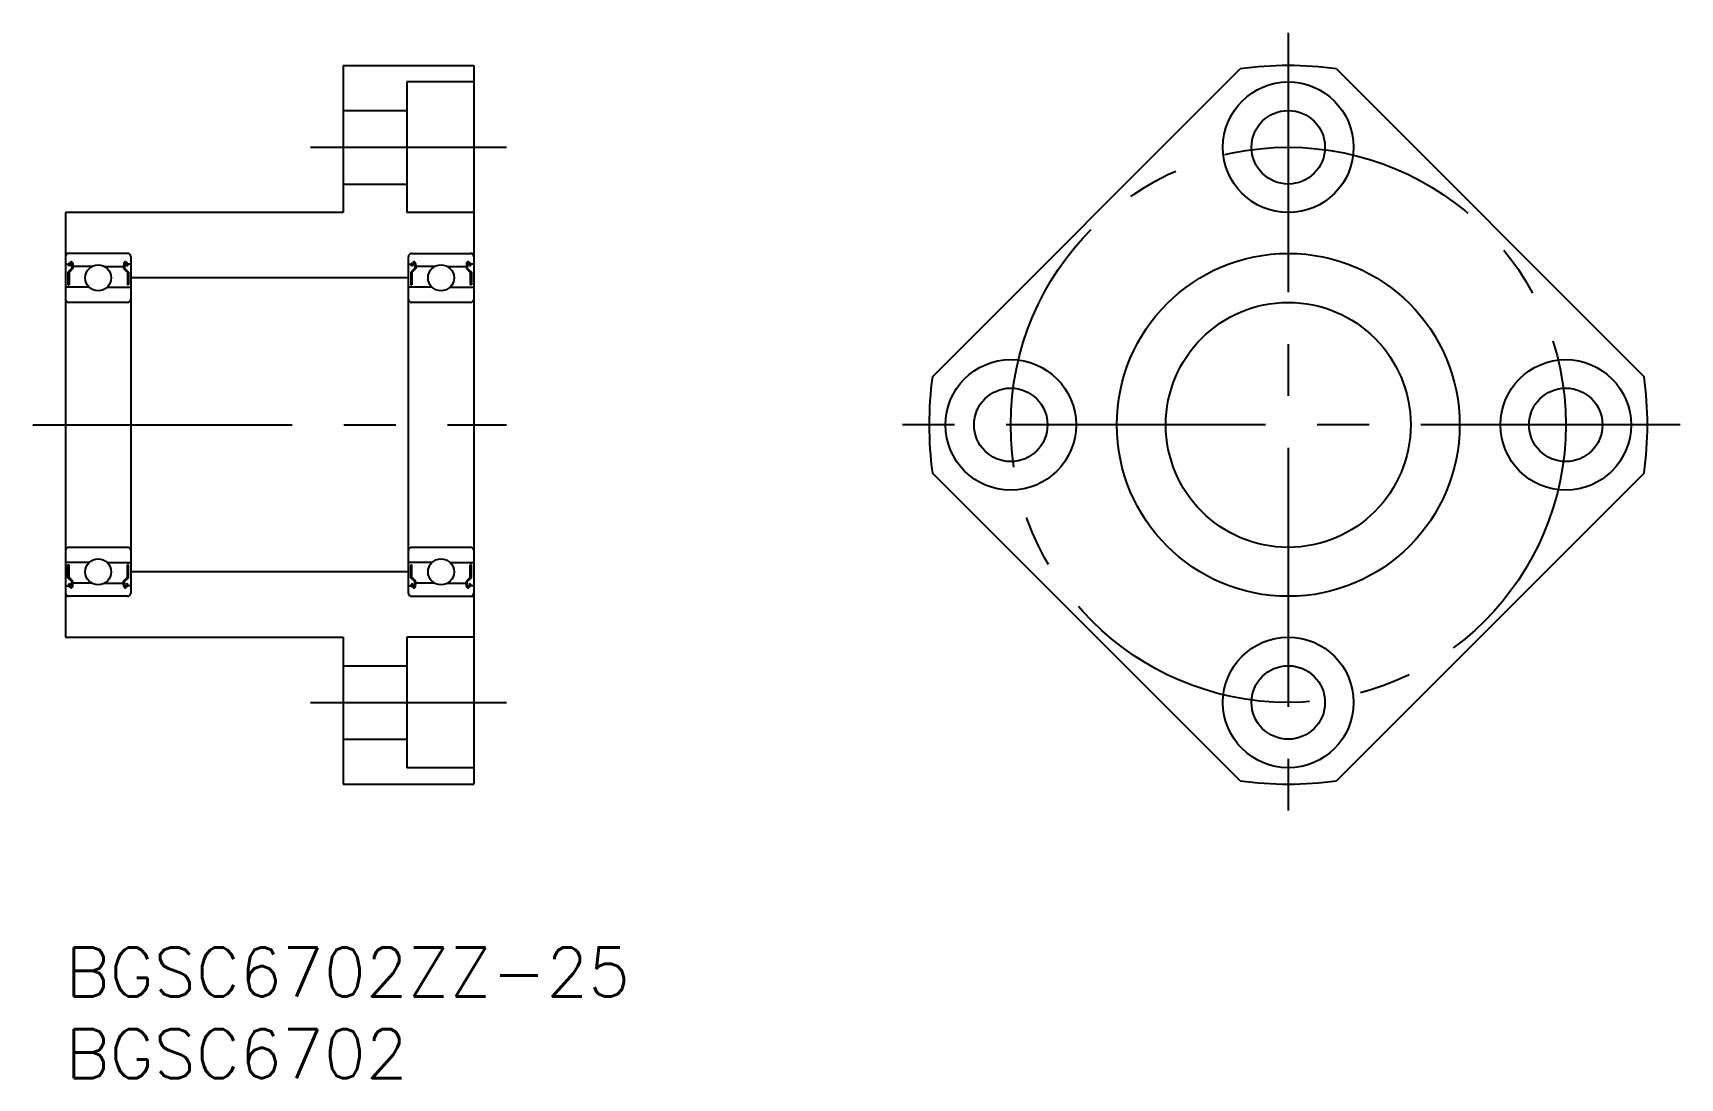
# Model space of a CAD drawing. Extents: x -2 to 99, y -8 to 56.
import ezdxf

# ---------------------------------------------------------------- set-up
doc = ezdxf.new("R2010")
doc.units = 0
doc.header["$LTSCALE"] = 0.5
doc.linetypes.add('CENTER', pattern=[50.8, 31.75, -6.35, 6.35, -6.35])
for name, color, linetype in [('MSM_CENTER', 1, 'CENTER'), ('MSM_CONTINUOUS', 7, 'CONTINUOUS'), ('MSM_PART_NUMBER', 7, 'CONTINUOUS')]:
    doc.layers.add(name, color=color, linetype=linetype)
doc.styles.get("Standard").update_dxf_attribs({"font": 'txt.shx', "height": 3, "bigfont": 'bigfont.shx'})

# ---------------------------------------------------------------- blocks, each defined once
blk = doc.blocks.new('*U1')
at = {"layer": 'MSM_PART_NUMBER'}
blk.add_text('BGSC6702ZZ-25', height=3, dxfattribs=at).set_placement((0, -3))
blk = doc.blocks.new('*U2')
at = {"layer": 'MSM_PART_NUMBER'}
blk.add_text('BGSC6702', height=3, dxfattribs=at).set_placement((0, -8))

msp = doc.modelspace()

# ---------------------------------------------------------------- linework, layer by layer
at = {"layer": 'MSM_CENTER'}
for p, q in [((74.9, 56), (74.9, 8)), ((15, 49), (27, 49)), ((-2, 32), (27, 32)), ((98.9, 32), (50.9, 32)), ((15, 15), (27, 15))]:
    msp.add_line(p, q, dxfattribs=at)
msp.add_circle((74.9, 32), 17, dxfattribs=at)
at = {"layer": 'MSM_CONTINUOUS'}
for p, q in [((17, 54), (25, 54)), ((17, 54), (17, 45)), ((25, 54), (25, 10)), ((53.1, 34.95), (71.95, 53.8)), ((77.85, 53.8), (96.7, 34.95)), ((20.9, 53), (20.9, 45)), ((25, 53), (20.9, 53)), ((17, 51.25), (20.9, 51.25)), ((17, 46.75), (20.9, 46.75)), ((0, 45), (0, 19)), ((17, 45), (0, 45)), ((25, 45), (20.9, 45)), ((3.8, 42.5), (0, 42.5)), ((21.2, 42.5), (25, 42.5)), ((0, 41.85), (0.18, 41.85)), ((0.39, 41.6), (0.14, 41.36)), ((0.19, 41.85), (0.26, 41.94)), ((0.24, 41.72), (0.19, 41.76)), ((0.45, 41.57), (0.21, 41.33)), ((0.23, 41.81), (0.32, 41.91)), ((0.28, 41.77), (0.23, 41.81)), ((0.24, 41.72), (0.28, 41.77)), ((0.37, 41.89), (0.39, 41.6)), ((0.44, 41.89), (0.45, 41.69)), ((0.45, 41.73), (0.45, 41.57)), ((1.61, 41.69), (0.45, 41.69)), ((2.39, 41.69), (3.55, 41.69)), ((3.56, 41.89), (3.55, 41.69)), ((3.55, 41.73), (3.55, 41.57)), ((3.55, 41.57), (3.79, 41.33)), ((3.63, 41.89), (3.61, 41.6)), ((3.61, 41.6), (3.86, 41.36)), ((3.77, 41.81), (3.68, 41.91)), ((3.72, 41.77), (3.77, 41.81)), ((3.76, 41.72), (3.72, 41.77)), ((3.81, 41.85), (3.74, 41.94)), ((3.76, 41.72), (3.81, 41.76)), ((4, 41.85), (3.82, 41.85)), ((4, 42.3), (4, 21.7)), ((21, 21.7), (21, 42.3)), ((21, 41.85), (21.18, 41.85)), ((21.39, 41.6), (21.14, 41.36)), ((21.19, 41.85), (21.26, 41.94)), ((21.24, 41.72), (21.19, 41.76)), ((21.45, 41.57), (21.21, 41.33)), ((21.23, 41.81), (21.32, 41.91)), ((21.28, 41.77), (21.23, 41.81)), ((21.24, 41.72), (21.28, 41.77)), ((21.37, 41.89), (21.39, 41.6)), ((21.44, 41.89), (21.45, 41.69)), ((21.45, 41.73), (21.45, 41.57)), ((22.61, 41.69), (21.45, 41.69)), ((23.39, 41.69), (24.55, 41.69)), ((24.56, 41.89), (24.55, 41.69)), ((24.55, 41.73), (24.55, 41.57)), ((24.55, 41.57), (24.79, 41.33)), ((24.63, 41.89), (24.61, 41.6)), ((24.61, 41.6), (24.86, 41.36)), ((24.77, 41.81), (24.68, 41.91)), ((24.72, 41.77), (24.77, 41.81)), ((24.76, 41.72), (24.72, 41.77)), ((24.81, 41.85), (24.74, 41.94)), ((24.76, 41.72), (24.81, 41.76)), ((25, 41.85), (24.82, 41.85)), ((1.45, 40.43), (0, 40.43)), ((0.14, 41.36), (0.14, 40.58)), ((0.14, 40.58), (0.21, 40.58)), ((0.21, 41.33), (0.21, 40.58)), ((2.55, 40.43), (4, 40.43)), ((3.79, 41.33), (3.79, 40.58)), ((3.86, 40.58), (3.79, 40.58)), ((3.86, 41.36), (3.86, 40.58)), ((21, 41), (4, 41)), ((22.45, 40.43), (21, 40.43)), ((21.14, 41.36), (21.14, 40.58)), ((21.14, 40.58), (21.21, 40.58)), ((21.21, 41.33), (21.21, 40.58)), ((23.55, 40.43), (25, 40.43)), ((24.79, 41.33), (24.79, 40.58)), ((24.86, 40.58), (24.79, 40.58)), ((24.86, 41.36), (24.86, 40.58)), ((3.8, 39.5), (0.2, 39.5)), ((24.8, 39.5), (21.2, 39.5)), ((71.95, 10.2), (53.1, 29.05)), ((96.7, 29.05), (77.85, 10.2)), ((3.8, 24.5), (0.2, 24.5)), ((24.8, 24.5), (21.2, 24.5)), ((1.45, 23.57), (0, 23.57)), ((0.14, 23.42), (0.21, 23.42)), ((0.14, 22.64), (0.14, 23.42)), ((0.21, 22.67), (0.21, 23.42)), ((2.55, 23.57), (4, 23.57)), ((3.79, 22.67), (3.79, 23.42)), ((3.86, 23.42), (3.79, 23.42)), ((3.86, 22.64), (3.86, 23.42)), ((22.45, 23.57), (21, 23.57)), ((21.14, 23.42), (21.21, 23.42)), ((21.14, 22.64), (21.14, 23.42)), ((21.21, 22.67), (21.21, 23.42)), ((23.55, 23.57), (25, 23.57)), ((24.79, 22.67), (24.79, 23.42)), ((24.86, 23.42), (24.79, 23.42)), ((24.86, 22.64), (24.86, 23.42)), ((0.39, 22.4), (0.14, 22.64)), ((0.24, 22.28), (0.19, 22.24)), ((0.45, 22.43), (0.21, 22.67)), ((0.28, 22.23), (0.23, 22.19)), ((0.24, 22.28), (0.28, 22.23)), ((0.37, 22.11), (0.39, 22.4)), ((0.44, 22.11), (0.45, 22.31)), ((0.45, 22.27), (0.45, 22.43)), ((1.61, 22.31), (0.45, 22.31)), ((2.39, 22.31), (3.55, 22.31)), ((3.55, 22.43), (3.79, 22.67)), ((3.55, 22.27), (3.55, 22.43)), ((3.56, 22.11), (3.55, 22.31)), ((3.61, 22.4), (3.86, 22.64)), ((3.63, 22.11), (3.61, 22.4)), ((3.76, 22.28), (3.72, 22.23)), ((3.72, 22.23), (3.77, 22.19)), ((3.76, 22.28), (3.81, 22.24)), ((21, 23), (4, 23)), ((21.39, 22.4), (21.14, 22.64)), ((21.24, 22.28), (21.19, 22.24)), ((21.45, 22.43), (21.21, 22.67)), ((21.28, 22.23), (21.23, 22.19)), ((21.24, 22.28), (21.28, 22.23)), ((21.37, 22.11), (21.39, 22.4)), ((21.44, 22.11), (21.45, 22.31)), ((21.45, 22.27), (21.45, 22.43)), ((22.61, 22.31), (21.45, 22.31)), ((23.39, 22.31), (24.55, 22.31)), ((24.55, 22.43), (24.79, 22.67)), ((24.55, 22.27), (24.55, 22.43)), ((24.56, 22.11), (24.55, 22.31)), ((24.61, 22.4), (24.86, 22.64)), ((24.63, 22.11), (24.61, 22.4)), ((24.76, 22.28), (24.72, 22.23)), ((24.72, 22.23), (24.77, 22.19)), ((24.76, 22.28), (24.81, 22.24)), ((0, 22.15), (0.18, 22.15)), ((3.8, 21.5), (0, 21.5)), ((0.19, 22.15), (0.26, 22.06)), ((0.23, 22.19), (0.32, 22.09)), ((3.77, 22.19), (3.68, 22.09)), ((3.81, 22.15), (3.74, 22.06)), ((4, 22.15), (3.82, 22.15)), ((21, 22.15), (21.18, 22.15)), ((21.19, 22.15), (21.26, 22.06)), ((21.2, 21.5), (25, 21.5)), ((21.2, 21.5), (25, 21.5)), ((21.23, 22.19), (21.32, 22.09)), ((24.77, 22.19), (24.68, 22.09)), ((24.81, 22.15), (24.74, 22.06)), ((25, 22.15), (24.82, 22.15)), ((0, 19), (17, 19)), ((17, 19), (17, 10)), ((20.9, 19), (20.9, 11)), ((25, 19), (20.9, 19)), ((17, 17.25), (20.9, 17.25)), ((17, 12.75), (20.9, 12.75)), ((25, 11), (20.9, 11)), ((17, 10), (25, 10))]:
    msp.add_line(p, q, dxfattribs=at)
for centre, radius in [((74.9, 49), 4), ((74.9, 49), 2.25), ((74.9, 32), 10.5), ((2, 41), 0.795), ((23, 41), 0.795), ((74.9, 32), 7.5), ((57.9, 32), 4), ((91.9, 32), 4), ((57.9, 32), 2.25), ((91.9, 32), 2.25), ((2, 23), 0.795), ((23, 23), 0.795), ((74.9, 15), 4), ((74.9, 15), 2.25)]:
    msp.add_circle(centre, radius, dxfattribs=at)
for centre, radius, start, end in [((74.9, 32), 22, 82.3018, 97.6982), ((0.2, 42.3), 0.2, 90, 180), ((3.8, 42.3), 0.2, 0, 90), ((21.2, 42.3), 0.2, 90, 180), ((24.8, 42.3), 0.2, 0, 90), ((0.24, 41.81), 0.07, 140.0002, 230.0848), ((0.34, 41.88), 0.1, 4.9968, 140.0002), ((0.34, 41.89), 0.03, 2.8198, 140.0033), ((3.66, 41.88), 0.1, 39.9998, 175.0032), ((3.66, 41.89), 0.03, 39.9967, 177.1802), ((3.76, 41.81), 0.07, 309.9152, 39.9998), ((21.24, 41.81), 0.07, 140.0002, 230.0848), ((21.34, 41.88), 0.1, 4.9968, 140.0002), ((21.34, 41.89), 0.03, 2.8198, 140.0033), ((24.66, 41.88), 0.1, 39.9998, 175.0032), ((24.66, 41.89), 0.03, 39.9967, 177.1802), ((24.76, 41.81), 0.07, 309.9152, 39.9998), ((0.2, 39.7), 0.2, 180, 270), ((3.8, 39.7), 0.2, 270, 0), ((21.2, 39.7), 0.2, 180, 270), ((24.8, 39.7), 0.2, 270, 0), ((74.9, 32), 22, 172.3018, 187.6982), ((74.9, 32), 22, 352.3018, 7.6982), ((0.2, 24.3), 0.2, 90, 180), ((3.8, 24.3), 0.2, 0, 90), ((21.2, 24.3), 0.2, 90, 180), ((24.8, 24.3), 0.2, 0, 90), ((0.24, 22.19), 0.07, 129.9152, 219.9998), ((3.76, 22.19), 0.07, 320.0002, 50.0848), ((21.24, 22.19), 0.07, 129.9152, 219.9998), ((24.76, 22.19), 0.07, 320.0002, 50.0848), ((0.2, 21.7), 0.2, 180, 270), ((0.34, 22.12), 0.1, 219.9998, 355.0032), ((0.34, 22.11), 0.03, 219.9967, 357.1802), ((3.66, 22.12), 0.1, 184.9968, 320.0002), ((3.66, 22.11), 0.03, 182.8198, 320.0033), ((3.8, 21.7), 0.2, 270, 0), ((21.2, 21.7), 0.2, 180, 270), ((21.34, 22.12), 0.1, 219.9998, 355.0032), ((21.34, 22.11), 0.03, 219.9967, 357.1802), ((24.66, 22.12), 0.1, 184.9968, 320.0002), ((24.66, 22.11), 0.03, 182.8198, 320.0033), ((24.8, 21.7), 0.2, 270, 0), ((74.9, 32), 22, 262.3018, 277.6982)]:
    msp.add_arc(centre, radius, start, end, dxfattribs=at)

# ---------------------------------------------------------------- block references
for name in ['*U1', '*U2']:
    msp.add_blockref(name, (0, 0), dxfattribs=at)

doc.saveas('drawing.dxf')
